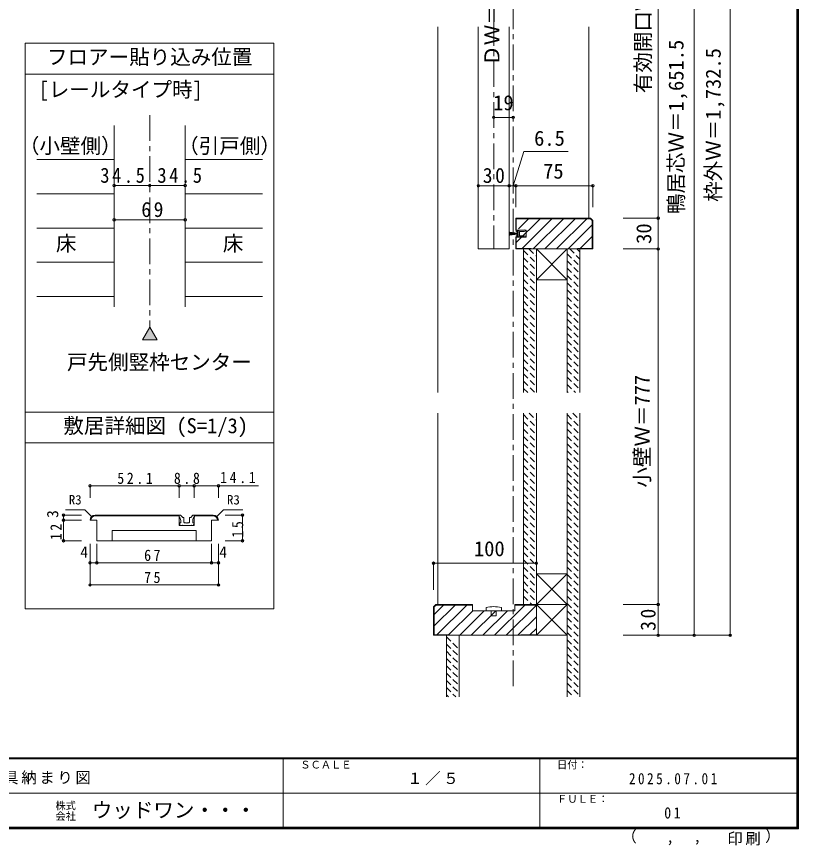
# Model space of a CAD drawing. Units: millimetres, scale not verified, with parts at other scales. Extents: x -957 to 993, y -705 to 708.
# Drawn here: x 232 to 993, y -705 to 102 of the extents above; entities that cross this region are included whole.
import ezdxf
from ezdxf.enums import TextEntityAlignment as Align

# ---------------------------------------------------------------- set-up
doc = ezdxf.new("R2010")
doc.units = ezdxf.units.MM
doc.header["$LTSCALE"] = 5
doc.header["$PDMODE"] = 32
doc.header["$PDSIZE"] = 2.5
doc.linetypes.add('CHAIN1', pattern=[8, 5, -1, 1, -1])
doc.linetypes.add('DASHED1', pattern=[1.8, 1.2, -0.6])
for name, color, linetype, lineweight in [('0-6_扉', 7, 'Continuous', 9), ('0-A_文字', 7, 'Continuous', 9), ('0-B_寸法', 7, 'Continuous', 9), ('F-1_枠', 6, 'Continuous', 9)]:
    doc.layers.add(name, color=color, linetype=linetype, lineweight=lineweight)
doc.layers.add('F-A_文字', color=7, linetype='Continuous')
doc.styles.add('HG丸ｺﾞｼｯｸM-PRO', font='')
doc.styles.add('ＭＳ ゴシック', font='')
doc.styles.get('HG丸ｺﾞｼｯｸM-PRO').set_extended_font_data('HG丸ｺﾞｼｯｸM-PRO')
doc.styles.get('ＭＳ ゴシック').set_extended_font_data('MS Gothic')

# ---------------------------------------------------------------- blocks, each defined once
blk = doc.blocks.new('4')
at = {"layer": '0-A_文字'}
for p, q in [((-7.5, 43.83), (7.5, 43.83)), ((-7.5, 43.83), (-2.5, 8.83)), ((-3.75, 43.83), (-1.25, 8.83)), ((0, 43.83), (0, 8.83)), ((3.75, 43.83), (1.25, 8.83)), ((2.5, 8.83), (7.5, 43.83)), ((-16.5, 3.83), (-16.5, 12.33)), ((-11, 5.33), (-11, 8.83)), ((-11, 8.83), (11, 8.83)), ((16.5, 12.33), (16.5, 3.83))]:
    blk.add_line(p, q, dxfattribs=at)
for points in [[(-15, 13.83), (-11.5, 13.83), (-9, 8.83), (-11.5, 8.83), (-11.5, 3.83), (-2.5, 3.83)], [(-11, 5.33), (11, 5.33), (11, 8.83)], [(2.5, 3.83), (11.5, 3.83), (11.5, 8.83), (9, 8.83), (11.5, 13.83), (15, 13.83)], [(-15.44, -33.59), (-18, -24.67), (-16.5, -24.67), (-16.5, -1.17)], [(0, -2.17), (-10.5, -2.17), (-10.5, -24.67), (-12.54, -33.51)], [(12.54, -33.51), (10.5, -24.67), (10.5, -2.17), (0, -2.17)], [(16.5, -1.17), (16.5, -24.67), (18, -24.67), (15.44, -33.59)]]:
    blk.add_lwpolyline(points, dxfattribs=at)
for centre, radius, start, end in [((-15, 12.33), 1.5, 90, 180), ((-17.83, 1.33), 2.83, 0, 61.92751), ((-17.83, 1.33), 2.83, 298.07249, 0), ((0, 2.49), 2.83, 90, 151.92751), ((0, 2.49), 2.83, 28.07249, 90), ((15, 12.33), 1.5, 0, 90), ((17.83, 1.33), 2.83, 118.07249, 180), ((17.83, 1.33), 2.83, 180, 241.92751), ((-14, -33.17), 1.5, 196.01316, 347.0113), ((14, -33.17), 1.5, 192.9887, 343.98684)]:
    blk.add_arc(centre, radius, start, end, dxfattribs=at)

msp = doc.modelspace()

# ---------------------------------------------------------------- linework, layer by layer
at = {"layer": '0-6_扉'}
for p, q in [((681.141, 92.111), (681.141, -124.22)), ((711.141, 92.111), (711.141, -124.22)), ((711.141, -124.22), (681.141, -124.22))]:
    msp.add_line(p, q, dxfattribs=at)
at = {"layer": '0-B_寸法', "linetype": 'CHAIN1'}
for p, q in [((715.141, -550.036), (715.141, 422.661)), ((696.141, 298.626), (696.141, -124.22)), ((361.215, 6.058), (361.215, -200.332))]:
    msp.add_line(p, q, dxfattribs=at)
at = {"layer": '0-B_寸法'}
for p, q in [((926.251, -500.482), (926.251, 414.126)), ((856.251, 333.126), (856.251, -500.482)), ((891.251, -500.482), (891.251, 321.626)), ((641.641, 92.111), (641.641, -264.151)), ((788.641, 92.111), (788.641, -94.22)), ((240.146, 76.058), (240.146, -474.581)), ((482.023, 76.058), (240.146, 76.058)), ((482.023, 76.058), (482.023, -474.581)), ((482.023, 46.058), (240.146, 46.058)), ((326.715, -3.942), (326.715, -180.449)), ((395.715, -3.942), (395.715, -180.449)), ((715.141, -62.618), (725.329, -29.162)), ((768.499, -29.162), (725.329, -29.162)), ((251.215, -37.244), (326.715, -37.244)), ((395.715, -37.244), (471.215, -37.244)), ((326.715, -62.504), (361.215, -62.504)), ((361.215, -62.504), (395.715, -62.504)), ((681.14, -87.664), (681.14, -62.618)), ((681.14, -62.618), (711.14, -62.618)), ((711.14, -87.664), (711.14, -62.618)), ((711.141, -62.618), (711.141, -87.664)), ((711.141, -62.618), (717.641, -62.618)), ((711.141, -62.618), (711.141, -83.413)), ((717.641, -62.618), (717.641, -83.413)), ((717.641, -62.618), (717.641, -83.413)), ((792.641, -62.618), (792.641, -83.413)), ((251.215, -70.545), (326.715, -70.545)), ((395.715, -70.545), (471.215, -70.545)), ((326.715, -95.805), (395.715, -95.805)), ((790.519, -94.22), (717.64, -94.22)), ((717.64, -105.77), (717.64, -94.22)), ((718.14, -118.068), (741.489, -94.719)), ((718.14, -105.77), (718.14, -94.72)), ((720.14, -104.754), (730.175, -94.719)), ((723.803, -123.72), (752.803, -94.719)), ((734.616, -124.22), (764.116, -94.719)), ((745.93, -124.22), (775.43, -94.719)), ((757.244, -124.22), (786.744, -94.719)), ((792.641, -96.341), (790.519, -94.22)), ((792.141, -96.548), (792.141, -123.72)), ((792.641, -96.341), (792.641, -124.22)), ((856.251, -94.22), (822.119, -94.22)), ((856.251, -94.22), (856.251, -124.22)), ((251.215, -103.846), (326.715, -103.846)), ((395.715, -103.846), (471.215, -103.846)), ((768.557, -124.22), (792.141, -100.636)), ((727.64, -105.77), (717.64, -105.77)), ((717.64, -112.67), (717.64, -124.22)), ((717.64, -112.67), (727.64, -112.67)), ((718.14, -112.67), (718.14, -123.72)), ((727.64, -105.77), (727.64, -112.67)), ((780.371, -123.72), (792.141, -111.95)), ((792.641, -124.22), (717.64, -124.22)), ((732.64, -123.72), (718.14, -123.72)), ((725.141, -264.151), (725.141, -124.22)), ((732.64, -123.72), (732.64, -124.22)), ((737.641, -264.151), (737.641, -124.22)), ((737.641, -154.22), (767.641, -124.22)), ((737.641, -124.22), (767.641, -154.22)), ((767.641, -124.22), (737.641, -124.22)), ((767.641, -264.151), (767.641, -124.22)), ((777.641, -123.72), (777.641, -124.22)), ((792.141, -123.72), (777.641, -123.72)), ((780.141, -264.151), (780.141, -124.22)), ((856.251, -124.22), (822.119, -124.22)), ((251.215, -137.148), (326.715, -137.148)), ((395.715, -137.148), (471.215, -137.148)), ((737.641, -154.22), (767.641, -154.22)), ((251.215, -170.449), (326.715, -170.449)), ((395.715, -170.449), (471.215, -170.449)), ((361.215, -200.332), (354.078, -212.694)), ((361.215, -200.332), (368.352, -212.694)), ((368.352, -212.694), (354.078, -212.694)), ((482.023, -283.088), (240.146, -283.088)), ((641.641, -284.151), (641.641, -470.482)), ((725.141, -470.482), (725.141, -284.151)), ((737.641, -470.482), (737.641, -284.151)), ((780.141, -560.482), (780.141, -284.151)), ((482.023, -313.088), (240.146, -313.088)), ((303.125, -354.905), (303.125, -366.572)), ((303.125, -354.905), (389.959, -354.905)), ((389.959, -354.905), (404.625, -354.905)), ((389.959, -354.905), (389.959, -366.572)), ((404.625, -354.905), (404.625, -366.572)), ((404.625, -354.905), (467.058, -354.905)), ((428.125, -354.905), (428.125, -366.572)), ((298.125, -378.386), (279.434, -378.386)), ((304.59, -384.851), (298.125, -378.386)), ((277.264, -383.386), (277.264, -408.386)), ((277.264, -383.386), (294.896, -383.386)), ((308.125, -383.386), (389.959, -383.386)), ((308.125, -384.22), (389.959, -384.22)), ((389.959, -383.386), (389.959, -393.386)), ((393.396, -385.74), (391.286, -383.631)), ((393.749, -385.887), (394.292, -385.887)), ((394.625, -390.386), (394.625, -386.22)), ((399.959, -390.386), (399.959, -386.22)), ((400.835, -385.887), (400.292, -385.887)), ((401.188, -385.74), (403.298, -383.631)), ((404.792, -383.387), (403.887, -383.387)), ((404.625, -383.386), (423.125, -383.386)), ((404.625, -383.386), (404.625, -393.386)), ((404.625, -384.22), (423.125, -384.22)), ((404.792, -385.053), (404.792, -383.387)), ((451.623, -383.386), (434.817, -383.386)), ((451.623, -383.386), (451.623, -408.386)), ((277.264, -388.386), (294.896, -388.386)), ((389.959, -393.386), (404.625, -393.386)), ((391.459, -390.886), (390.459, -390.886)), ((391.459, -390.886), (391.459, -388.78)), ((401.125, -393.386), (393.459, -393.386)), ((395.125, -390.886), (396.792, -390.886)), ((396.792, -390.886), (397.292, -391.386)), ((397.292, -391.386), (397.792, -390.886)), ((397.792, -390.886), (399.459, -390.886)), ((401.459, -393.053), (401.125, -393.386)), ((401.792, -393.386), (401.459, -393.053)), ((401.792, -393.386), (403.625, -393.386)), ((403.125, -390.886), (403.125, -388.78)), ((403.125, -390.886), (404.125, -390.886)), ((403.625, -393.386), (404.435, -391.343)), ((324.792, -398.386), (406.459, -398.386)), ((324.792, -408.386), (324.792, -398.386)), ((406.459, -408.386), (406.459, -398.386)), ((277.264, -408.386), (294.896, -408.386)), ((303.125, -429.931), (303.125, -411.505)), ((421.459, -408.386), (309.792, -408.386)), ((309.792, -429.931), (309.792, -411.505)), ((421.459, -429.931), (421.459, -411.505)), ((428.125, -429.931), (428.125, -411.505)), ((451.623, -408.386), (434.817, -408.386)), ((303.125, -429.931), (428.125, -429.931)), ((303.125, -451.467), (303.125, -429.931)), ((428.125, -451.467), (428.125, -429.931)), ((637.641, -430.331), (637.641, -456.051)), ((637.641, -430.331), (737.641, -430.331)), ((737.641, -430.331), (737.641, -456.051)), ((737.641, -440.482), (767.641, -470.482)), ((737.641, -470.482), (767.641, -440.482)), ((737.641, -440.482), (767.641, -440.482)), ((303.125, -451.467), (428.125, -451.467)), ((482.023, -474.581), (240.146, -474.581)), ((639.762, -470.482), (637.641, -472.604)), ((637.641, -472.604), (637.641, -500.482)), ((638.141, -480.096), (647.254, -470.982)), ((638.141, -491.41), (658.568, -470.982)), ((639.969, -470.982), (638.141, -472.811)), ((638.141, -472.811), (638.141, -499.982)), ((639.762, -470.482), (675.641, -470.482)), ((639.969, -470.982), (675.641, -470.982)), ((640.882, -499.982), (669.882, -470.982)), ((688.641, -473.482), (688.641, -476.482)), ((696.95, -500.482), (726.45, -470.982)), ((708.264, -500.482), (737.641, -471.106)), ((716.641, -476.482), (716.641, -470.482)), ((737.641, -470.482), (716.641, -470.482)), ((737.641, -470.982), (716.641, -470.982)), ((737.641, -470.482), (767.641, -500.482)), ((737.641, -500.482), (767.641, -470.482)), ((737.641, -470.482), (767.641, -470.482)), ((856.251, -470.482), (822.119, -470.482)), ((822.119, -470.482), (856.251, -470.482)), ((652.195, -499.982), (675.695, -476.482)), ((663.009, -500.482), (687.009, -476.482)), ((674.323, -500.482), (698.323, -476.482)), ((685.636, -500.482), (709.637, -476.482)), ((693.641, -476.482), (693.641, -481.482)), ((719.578, -500.482), (737.641, -482.419)), ((638.141, -499.982), (652.641, -499.982)), ((652.641, -500.482), (652.641, -499.982)), ((731.391, -499.982), (737.641, -493.733)), ((650.141, -560.482), (650.141, -500.482)), ((662.641, -560.482), (662.641, -500.482)), ((737.641, -500.482), (767.641, -500.482)), ((822.119, -500.482), (926.251, -500.482)), ((891.251, -500.482), (856.251, -500.482))]:
    msp.add_line(p, q, dxfattribs=at)
at = {"layer": '0-B_寸法', "color": 4}
msp.add_line((696.141, 3.963), (715.141, 3.963), dxfattribs=at)
at = {"layer": '0-B_寸法', "linetype": 'DASHED1'}
for p, q in [((725.141, -125.71), (737.641, -138.21)), ((730.778, -124.277), (737.641, -131.139)), ((767.641, -128.795), (780.141, -141.295)), ((770.136, -124.22), (780.141, -134.224)), ((777.207, -124.22), (780.141, -127.153)), ((725.141, -132.781), (737.641, -145.281)), ((767.641, -135.866), (780.141, -148.366)), ((725.141, -139.852), (737.641, -152.352)), ((767.641, -142.937), (780.141, -155.437)), ((725.141, -146.923), (737.641, -159.423)), ((767.641, -150.008), (780.141, -162.508)), ((725.141, -153.994), (737.641, -166.494)), ((725.141, -161.065), (737.641, -173.565)), ((767.641, -157.079), (780.141, -169.579)), ((725.141, -168.136), (737.641, -180.636)), ((767.641, -164.15), (780.141, -176.65)), ((725.141, -175.207), (737.641, -187.707)), ((767.641, -171.221), (780.141, -183.721)), ((725.141, -182.279), (737.641, -194.779)), ((767.641, -178.292), (780.141, -190.792)), ((767.641, -185.364), (780.141, -197.864)), ((725.141, -189.35), (737.641, -201.85)), ((767.641, -192.435), (780.141, -204.935)), ((725.141, -196.421), (737.641, -208.921)), ((767.641, -199.506), (780.141, -212.006)), ((725.141, -203.492), (737.641, -215.992)), ((767.641, -206.577), (780.141, -219.077)), ((725.141, -210.563), (737.641, -223.063)), ((725.141, -217.634), (737.641, -230.134)), ((767.641, -213.648), (780.141, -226.148)), ((725.141, -224.705), (737.641, -237.205)), ((767.641, -220.719), (780.141, -233.219)), ((725.141, -231.776), (737.641, -244.276)), ((767.641, -227.79), (780.141, -240.29)), ((725.141, -238.847), (737.641, -251.347)), ((767.641, -234.861), (780.141, -247.361)), ((767.641, -241.932), (780.141, -254.432)), ((725.141, -245.918), (737.641, -258.418)), ((767.641, -249.003), (780.141, -261.503)), ((725.141, -252.989), (736.303, -264.151)), ((767.641, -256.074), (775.718, -264.151)), ((725.141, -260.06), (729.232, -264.151)), ((767.641, -263.145), (768.647, -264.151)), ((725.141, -285.585), (737.641, -298.085)), ((730.778, -284.151), (737.641, -291.014)), ((767.641, -285.585), (780.141, -298.085)), ((773.278, -284.151), (780.141, -291.014)), ((725.141, -292.656), (737.641, -305.156)), ((767.641, -292.656), (780.141, -305.156)), ((725.141, -299.727), (737.641, -312.227)), ((767.641, -299.727), (780.141, -312.227)), ((725.141, -306.798), (737.641, -319.298)), ((725.141, -313.869), (737.641, -326.369)), ((767.641, -306.798), (780.141, -319.298)), ((767.641, -313.869), (780.141, -326.369)), ((725.141, -320.94), (737.641, -333.44)), ((767.641, -320.94), (780.141, -333.44)), ((725.141, -328.011), (737.641, -340.511)), ((767.641, -328.011), (780.141, -340.511)), ((725.141, -335.082), (737.641, -347.582)), ((767.641, -335.082), (780.141, -347.582)), ((725.141, -342.153), (737.641, -354.653)), ((767.641, -342.153), (780.141, -354.653)), ((725.141, -349.224), (737.641, -361.724)), ((767.641, -349.224), (780.141, -361.724)), ((725.141, -356.295), (737.641, -368.795)), ((767.641, -356.295), (780.141, -368.795)), ((725.141, -363.366), (737.641, -375.866)), ((725.141, -370.437), (737.641, -382.937)), ((767.641, -363.366), (780.141, -375.866)), ((767.641, -370.437), (780.141, -382.937)), ((725.141, -377.509), (737.641, -390.009)), ((767.641, -377.509), (780.141, -390.009)), ((725.141, -384.58), (737.641, -397.08)), ((767.641, -384.58), (780.141, -397.08)), ((725.141, -391.651), (737.641, -404.151)), ((767.641, -391.651), (780.141, -404.151)), ((725.141, -398.722), (737.641, -411.222)), ((767.641, -398.722), (780.141, -411.222)), ((725.141, -405.793), (737.641, -418.293)), ((767.641, -405.793), (780.141, -418.293)), ((725.141, -412.864), (737.641, -425.364)), ((767.641, -412.864), (780.141, -425.364)), ((725.141, -419.935), (737.641, -432.435)), ((725.141, -427.006), (737.641, -439.506)), ((767.641, -419.935), (780.141, -432.435)), ((767.641, -427.006), (780.141, -439.506)), ((725.141, -434.077), (737.641, -446.577)), ((767.641, -434.077), (780.141, -446.577)), ((725.141, -441.148), (737.641, -453.648)), ((767.641, -441.148), (780.141, -453.648)), ((725.141, -448.219), (737.641, -460.719)), ((767.641, -448.219), (780.141, -460.719)), ((725.141, -455.29), (737.641, -467.79)), ((767.641, -455.29), (780.141, -467.79)), ((725.141, -462.361), (733.261, -470.482)), ((767.641, -462.361), (780.141, -474.861)), ((767.641, -469.432), (780.141, -481.932)), ((767.641, -476.503), (780.141, -489.003)), ((767.641, -483.575), (780.141, -496.075)), ((767.641, -490.646), (780.141, -503.146)), ((767.641, -497.717), (780.141, -510.217)), ((650.141, -501.929), (662.641, -514.429)), ((767.641, -504.788), (780.141, -517.288)), ((650.141, -509), (662.641, -521.5)), ((650.141, -516.072), (662.641, -528.572)), ((767.641, -511.859), (780.141, -524.359)), ((650.141, -523.143), (662.641, -535.643)), ((767.641, -518.93), (780.141, -531.43)), ((650.141, -530.214), (662.641, -542.714)), ((767.641, -526.001), (780.141, -538.501)), ((650.141, -537.285), (662.641, -549.785)), ((767.641, -533.072), (780.141, -545.572)), ((767.641, -540.143), (780.141, -552.643)), ((650.141, -544.356), (662.641, -556.856)), ((767.641, -547.214), (780.141, -559.714)), ((650.141, -551.427), (659.196, -560.482)), ((767.641, -554.285), (773.838, -560.482)), ((650.141, -558.498), (652.125, -560.482))]:
    msp.add_line(p, q, dxfattribs=at)
at = {"layer": '0-B_寸法'}
for points in [[(717.641, -62.618), (792.641, -62.618), (792.641, -83.413)], [(792.141, -96.548), (790.312, -94.72), (718.14, -94.72)], [(767.641, -560.482), (767.641, -560.435), (767.641, -284.151)], [(426.661, -384.851), (433.125, -378.386), (451.952, -378.386)], [(389.792, -385.053), (389.792, -383.387), (390.697, -383.387)], [(309.792, -408.386), (309.792, -388.386), (303.125, -388.386)], [(392.792, -393.386), (390.959, -393.386), (390.149, -391.343)], [(392.792, -393.386), (393.125, -393.053), (393.459, -393.386)], [(421.459, -408.386), (421.459, -388.386), (428.125, -388.386)], [(737.641, -470.482), (737.641, -500.482), (637.641, -500.482)], [(716.641, -476.482), (675.641, -476.482), (675.641, -470.482)], [(703.641, -473.482), (703.641, -476.482), (688.641, -476.482)], [(698.641, -476.482), (698.641, -481.482), (693.641, -481.482)], [(737.641, -499.982), (722.641, -499.982), (722.641, -500.482)]]:
    msp.add_lwpolyline(points, dxfattribs=at)
for centre, radius, start, end in [((308.125, -388.386), 5, 90, 180), ((308.125, -388.386), 4.167, 90, 180), ((386.459, -388.78), 5, 0, 48.19), ((390.697, -384.22), 0.833, 45, 90), ((393.749, -385.387), 0.5, 225, 270), ((394.292, -386.22), 0.333, 0, 90), ((400.292, -386.22), 0.333, 90, 180), ((400.835, -385.387), 0.5, 270, 315), ((408.125, -388.78), 5, 131.81, 180), ((403.887, -384.22), 0.833, 90, 135), ((423.125, -388.386), 5, 0, 90), ((423.125, -388.386), 4.167, 0, 90), ((390.459, -391.22), 0.333, 90, 201.616), ((395.125, -390.386), 0.5, 180, 270), ((399.459, -390.386), 0.5, 270, 0), ((404.125, -391.22), 0.333, 338.384, 90), ((696.141, -503.933), 31.361, 76.16371, 103.83632)]:
    msp.add_arc(centre, radius, start, end, dxfattribs=at)
for p in [(696.141, 3.963), (715.141, 3.963), (326.715, -62.504), (361.215, -62.504), (395.715, -62.504), (681.14, -62.618), (711.14, -62.618), (711.141, -62.618), (717.641, -62.618), (792.641, -62.618), (326.715, -95.805), (395.715, -95.805), (856.251, -94.22), (856.251, -124.22), (303.125, -354.905), (389.959, -354.905), (404.625, -354.905), (428.125, -354.905), (277.264, -383.386), (277.264, -388.386), (451.623, -383.386), (277.264, -408.386), (451.623, -408.386), (303.125, -429.931), (309.792, -429.931), (421.459, -429.931), (428.125, -429.931), (637.641, -430.331), (737.641, -430.331), (303.125, -451.467), (428.125, -451.467), (856.251, -470.482), (856.251, -500.482), (891.251, -500.482), (926.251, -500.482)]:
    msp.add_point(p, dxfattribs=at)
at = {"layer": '0-B_寸法', "color": 16}
msp.add_solid([(368.352, -212.694), (361.215, -200.332), (354.078, -212.694)], dxfattribs=at)
at = {"layer": 'F-1_枠'}
for p, q in [((991.115, 707.602), (991.115, -689.065)), ((991.948, 707.602), (991.948, -689.065)), ((992.782, 707.602), (992.782, -689.065)), ((992.782, -619.898), (-957.218, -619.898)), ((992.782, -620.731), (-957.218, -620.731)), ((491.115, -620.731), (491.115, -687.398)), ((741.115, -620.731), (741.115, -687.398)), ((17.782, -654.065), (991.115, -654.066)), ((992.782, -687.398), (-957.218, -687.398)), ((992.782, -688.231), (-957.218, -688.231)), ((992.782, -689.065), (-957.218, -689.065))]:
    msp.add_line(p, q, dxfattribs=at)

# ---------------------------------------------------------------- block references
at = {"layer": '0-B_寸法', "xscale": 0.2, "yscale": 0.2, "rotation": 90}
msp.add_blockref('4', (720.706, -109.22), dxfattribs=at)

# ---------------------------------------------------------------- texts
at = {"layer": '0-B_寸法', "style": 'ＭＳ ゴシック'}
for s, height, p in [('有効開口Ｗ＝814.5', 14.66, (853.209, 27.512)), ('ＤＷ＝810', 14.66, (706.141, 54.222)), ('鴨居芯Ｗ＝1,651.5', 14.66, (885.363, -90.265)), ('枠外Ｗ＝1,732.5', 14.66, (921.55, -78.367)), ('30', 14.66, (853.975, -119.22)), ('小壁Ｗ＝777', 14.66, (852.302, -356.66)), ('3', 11, (275.49, -386.077))]:
    msp.add_text(s, height=height, rotation=90, dxfattribs=at).set_placement(p, align=Align.BOTTOM_LEFT)
for s, height, p in [('フロアー貼り込み位置', 14.66, (261.215, 51.058)), ('[レールタイプ時]', 14.66, (253.029, 19.368)), ('19', 14.66, (695.641, 6.463)), ('（小壁側）', 14.66, (233.938, -35.457)), ('（引戸側）', 14.66, (388.958, -35.457)), ('6.5', 14.66, (735.482, -28.082)), ('75', 14.66, (744.255, -60.118)), ('床', 14.66, (269.965, -130.497)), ('床', 14.66, (432.465, -130.497)), ('戸先側竪枠センター', 14.66, (280.715, -246.074)), ('敷居詳細図 (S=1/3)', 14.66, (277.206, -308.088)), ('R3', 9.164, (282.524, -375.798)), ('R3', 9.164, (436.511, -375.798)), ('100', 14.66, (676.918, -427.831)), ('4', 11, (293.684, -428.176)), ('4', 11, (429.001, -428.176))]:
    msp.add_text(s, height=height, dxfattribs=at).set_placement(p, align=Align.BOTTOM_LEFT)
at = {"layer": '0-B_寸法', "attachment_point": 7, "style": 'ＭＳ ゴシック'}
for s, insert, char_height in [('\\T1.28;\\W0.9;34.5', (313.097, -60.004), 14.66), ('\\T1.28;\\W0.9;34.5', (368.734, -60.004), 14.66), ('\\T1.27;\\W0.95;30', (685.515, -60.118), 14.66), ('\\T1.27;\\W0.95;69', (353.09, -93.305), 14.66), ('\\T1.38;\\W0.9;52.1', (329.667, -353.15), 11), ('\\T1.38;\\W0.9;8.8', (384.792, -353.15), 11), ('\\T1.38;\\W0.9;14.1', (429.837, -352.365), 11), ('\\T1.36;\\W0.9;67', (355.834, -428.176), 11), ('\\T1.36;\\W0.9;75', (355.834, -449.712), 11), ('\\T1.39;\\W0.85;2025.07.01', (827.782, -645.732), 11)]:
    msp.add_mtext(s, dxfattribs=dict(at, insert=insert, char_height=char_height))
at = {"layer": '0-B_寸法', "attachment_point": 7, "rotation": 90, "style": 'ＭＳ ゴシック'}
for s, insert, char_height in [('\\T1.36;\\W0.9;12', (275.49, -407.761), 11), ('\\T1.36;\\W0.9;15', (452.456, -405.261), 11), ('\\T1.27;\\W0.95;30', (853.975, -496.107), 14.66)]:
    msp.add_mtext(s, dxfattribs=dict(at, insert=insert, char_height=char_height))
at = {"layer": 'F-1_枠', "color": 7, "style": 'HG丸ｺﾞｼｯｸM-PRO'}
for s, height, p in [('株式', 7.331, (269.449, -672.232)), ('ウッドワン・・・', 14.66, (304.825, -682.398)), ('会社', 7.331, (269.449, -682.565))]:
    msp.add_text(s, height=height, dxfattribs=at).set_placement(p, align=Align.BOTTOM_LEFT)
at = {"layer": 'F-A_文字', "style": 'ＭＳ ゴシック'}
for s, height, p in [('ＳＣＡＬＥ', 7.331, (507.782, -632.398)), ('日付：', 7.331, (757.782, -632.398)), ('ＦＵＬＥ：', 7.331, (757.782, -665.732)), ('（', 11, (820.492, -705.113)), ('）', 11, (960.359, -704.648)), (',', 11, (864.171, -705.345)), (',', 11, (890.657, -704.881))]:
    msp.add_text(s, height=height, dxfattribs=at).set_placement(p, align=Align.BOTTOM_LEFT)
at = {"layer": 'F-A_文字', "char_height": 11, "attachment_point": 7, "style": 'ＭＳ ゴシック'}
for s, insert in [('\\T1.17;建具納まり図', (201.115, -645.731)), ('\\T1.17;１／５', (611.949, -646.565)), ('\\T1.36;\\W0.9;01', (862.157, -679.065)), ('\\T1.17;印刷', (923.649, -705.113))]:
    msp.add_mtext(s, dxfattribs=dict(at, insert=insert))

doc.saveas('drawing.dxf')
